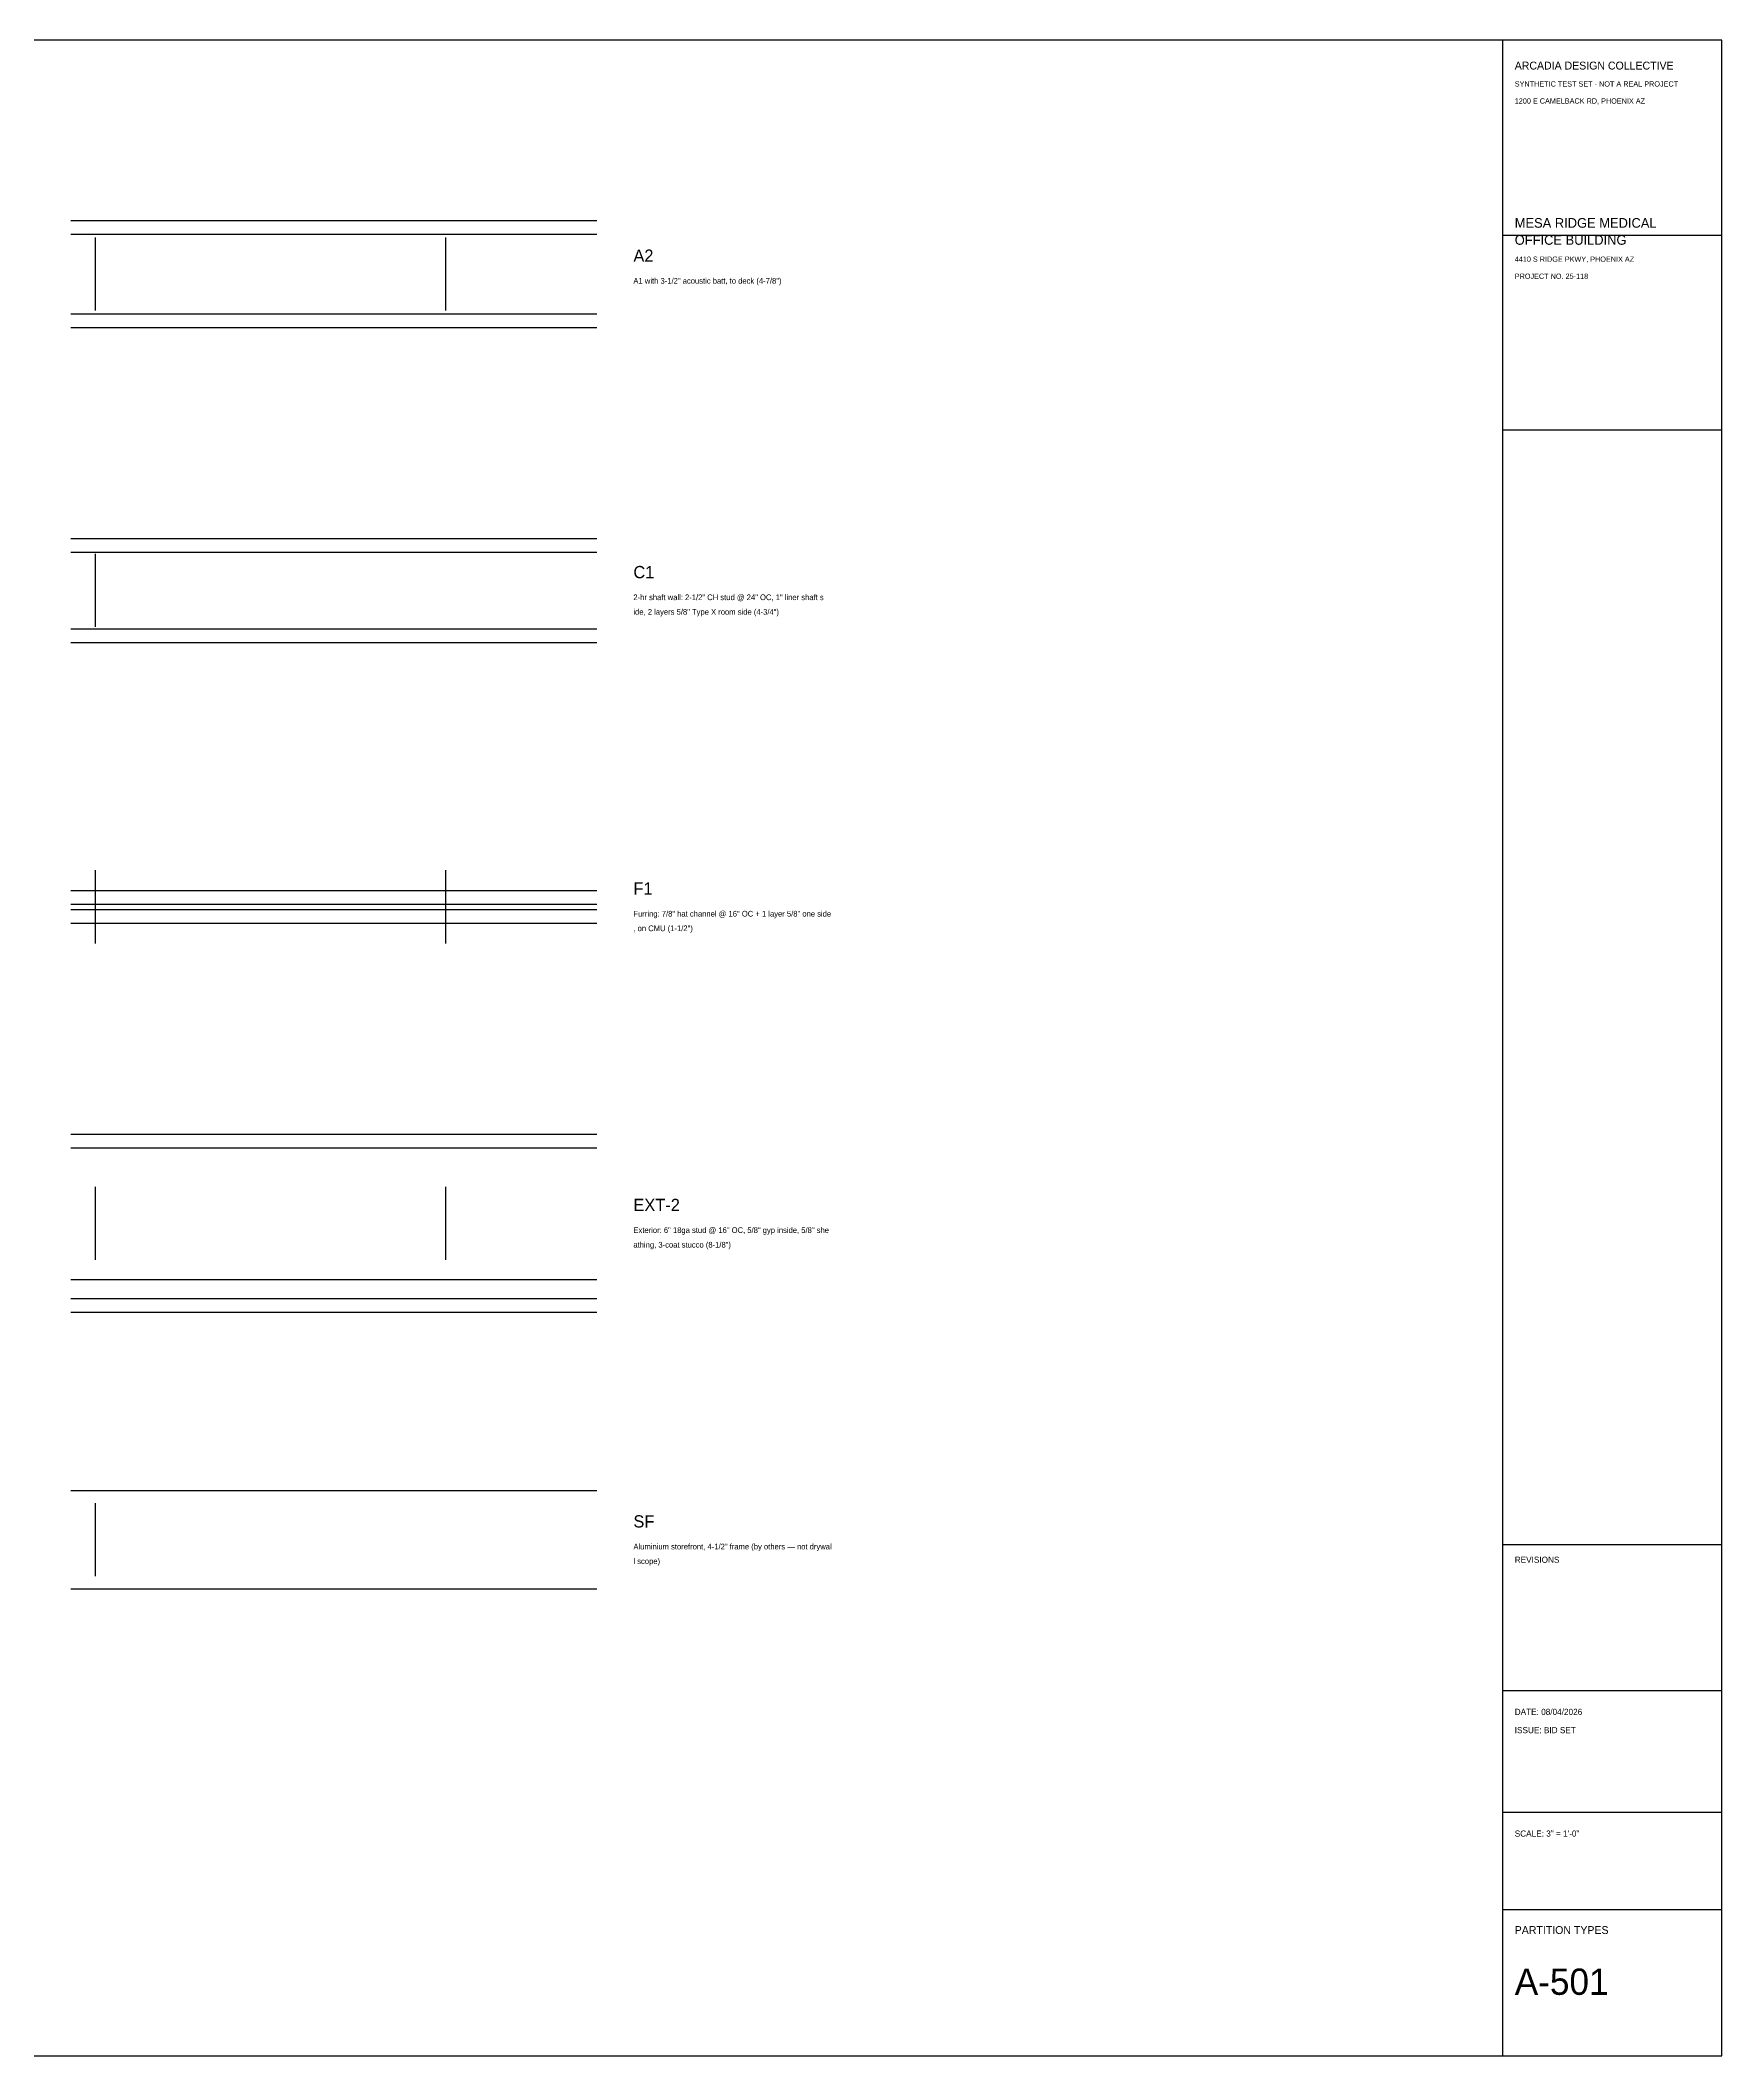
# Model space of a CAD drawing. Header units: inches. Extents: x 0.5 to 35.5, y 0.5 to 23.5.
# Drawn here: x 16.32 to 35.5, y 0.5 to 23.5 of the extents above; entities that cross this region are included whole.
import ezdxf

# ---------------------------------------------------------------- set-up
doc = ezdxf.new("R2010")
doc.units = ezdxf.units.IN
for name, color, linetype in [('A-ANNO-TEXT', 2, 'CONTINUOUS'), ('A-DETL', 1, 'CONTINUOUS'), ('G-ANNO-TTLB', 3, 'CONTINUOUS')]:
    doc.layers.add(name, color=color, linetype=linetype)

msp = doc.modelspace()

# ---------------------------------------------------------------- linework, layer by layer
at = {"layer": 'A-DETL'}
for p, q in [((16.66667, 21.44271), (22.66667, 21.44271)), ((16.66667, 21.28646), (22.66667, 21.28646)), ((16.94444, 20.41667), (16.94444, 21.25)), ((20.94444, 20.41667), (20.94444, 21.25)), ((16.66667, 20.38021), (22.66667, 20.38021)), ((16.66667, 20.22396), (22.66667, 20.22396)), ((16.66667, 17.81597), (22.66667, 17.81597)), ((16.66667, 17.65972), (22.66667, 17.65972)), ((16.94444, 16.80556), (16.94444, 17.63889)), ((16.66667, 16.78472), (22.66667, 16.78472)), ((16.66667, 16.62847), (22.66667, 16.62847)), ((16.94444, 13.19444), (16.94444, 14.02778)), ((20.94444, 13.19444), (20.94444, 14.02778)), ((16.66667, 13.79861), (22.66667, 13.79861)), ((16.66667, 13.64236), (22.66667, 13.64236)), ((16.66667, 13.57986), (22.66667, 13.57986)), ((16.66667, 13.42361), (22.66667, 13.42361)), ((16.66667, 11.01563), (22.66667, 11.01563)), ((16.66667, 10.85938), (22.66667, 10.85938)), ((16.94444, 9.58333), (16.94444, 10.41667)), ((20.94444, 9.58333), (20.94444, 10.41667)), ((16.66667, 9.35938), (22.66667, 9.35938)), ((16.66667, 9.14063), (22.66667, 9.14063)), ((16.66667, 8.98438), (22.66667, 8.98438)), ((16.66667, 6.95139), (22.66667, 6.95139)), ((16.94444, 5.97222), (16.94444, 6.80556)), ((16.66667, 5.82639), (22.66667, 5.82639))]:
    msp.add_line(p, q, dxfattribs=at)
at = {"layer": 'G-ANNO-TTLB'}
for p, q in [((35.5, 23.5), (0.5, 23.5)), ((35.5, 23.5), (33, 23.5)), ((33, 23.5), (33, 0.5)), ((35.5, 0.5), (35.5, 23.5)), ((35.5, 0.5), (35.5, 23.5)), ((33, 21.27778), (35.5, 21.27778)), ((33, 19.05556), (35.5, 19.05556)), ((33, 6.33333), (35.5, 6.33333)), ((33, 4.66667), (35.5, 4.66667)), ((33, 3.27778), (35.5, 3.27778)), ((33, 2.16667), (35.5, 2.16667)), ((0.5, 0.5), (35.5, 0.5)), ((33, 0.5), (35.5, 0.5))]:
    msp.add_line(p, q, dxfattribs=at)

# ---------------------------------------------------------------- texts
at = {"layer": 'A-ANNO-TEXT'}
for s, height, p in [('A2', 0.14, (23.08333, 20.97222)), ('A1 with 3-1/2" acoustic batt, to deck (4-7/8")', 0.065, (23.08333, 20.72222)), ('C1', 0.14, (23.08333, 17.36111)), ('2-hr shaft wall: 2-1/2" CH stud @ 24" OC, 1" liner shaft s', 0.065, (23.08333, 17.11111)), ('ide, 2 layers 5/8" Type X room side (4-3/4")', 0.065, (23.08333, 16.94444)), ('F1', 0.14, (23.08333, 13.75)), ('Furring: 7/8" hat channel @ 16" OC + 1 layer 5/8" one side', 0.065, (23.08333, 13.5)), (', on CMU (1-1/2")', 0.065, (23.08333, 13.33333)), ('EXT-2', 0.14, (23.08333, 10.13889)), ('Exterior: 6" 18ga stud @ 16" OC, 5/8" gyp inside, 5/8" she', 0.065, (23.08333, 9.88889)), ('athing, 3-coat stucco (8-1/8")', 0.065, (23.08333, 9.72222)), ('SF', 0.14, (23.08333, 6.52778)), ('Aluminium storefront, 4-1/2" frame (by others — not drywal', 0.065, (23.08333, 6.27778)), ('l scope)', 0.065, (23.08333, 6.11111))]:
    msp.add_text(s, height=height, dxfattribs=at).set_placement(p)
at = {"layer": 'G-ANNO-TTLB'}
for s, height, p in [('ARCADIA DESIGN COLLECTIVE', 0.09, (33.13889, 23.16667)), ('SYNTHETIC TEST SET - NOT A REAL PROJECT', 0.06, (33.13889, 22.97222)), ('1200 E CAMELBACK RD, PHOENIX AZ', 0.06, (33.13889, 22.77778)), ('MESA RIDGE MEDICAL', 0.11, (33.13889, 21.36111)), ('OFFICE BUILDING', 0.11, (33.13889, 21.16667)), ('4410 S RIDGE PKWY, PHOENIX AZ', 0.06, (33.13889, 20.97222)), ('PROJECT NO. 25-118', 0.06, (33.13889, 20.77778)), ('REVISIONS', 0.07, (33.13889, 6.125)), ('DATE: 08/04/2026', 0.07, (33.13889, 4.38889)), ('ISSUE: BID SET', 0.07, (33.13889, 4.18056)), ('SCALE: 3" = 1\'-0"', 0.07, (33.13889, 3)), ('PARTITION TYPES', 0.09, (33.13889, 1.88889)), ('A-501', 0.3, (33.13889, 1.19444))]:
    msp.add_text(s, height=height, dxfattribs=at).set_placement(p)

doc.saveas('drawing.dxf')
